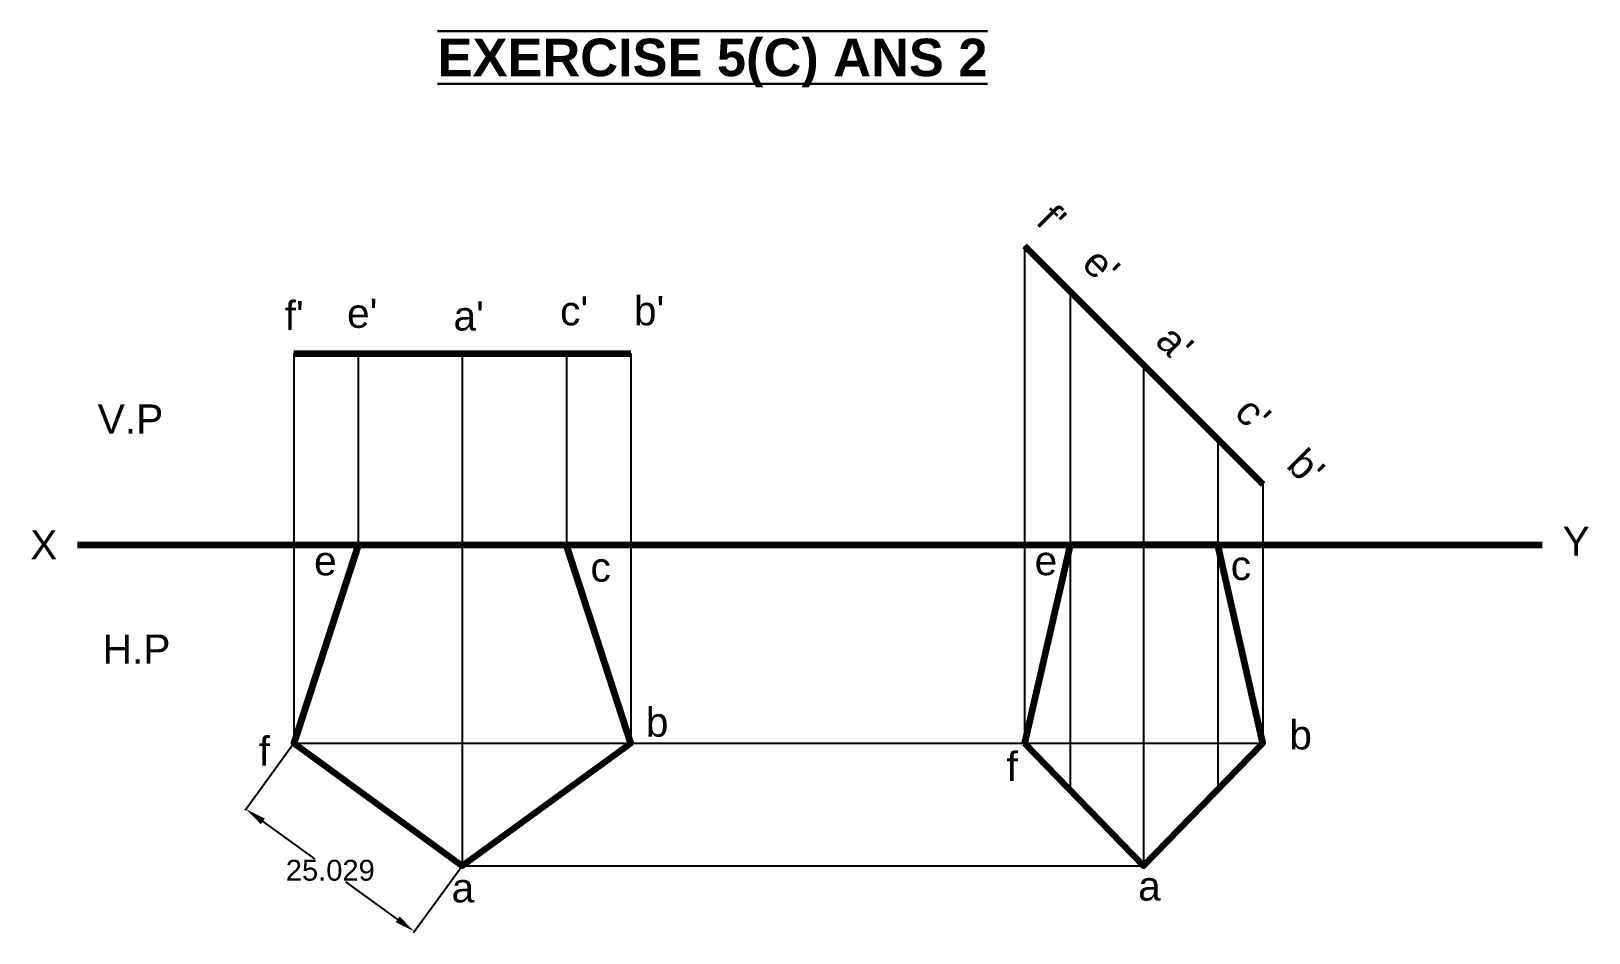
# Model space of a CAD drawing. Header units: millimetres. Extents: x 52 to 239, y 95 to 203.
import ezdxf

# ---------------------------------------------------------------- set-up
doc = ezdxf.new("R2010")
doc.units = ezdxf.units.MM
doc.header["$PDMODE"] = 35
doc.layers.add('thick continuous', color=7, linetype='Continuous', lineweight=30)
doc.styles.get("Standard").update_dxf_attribs({"font": 'arial.ttf'})
doc.dimstyles.get("Standard").update_dxf_attribs({"dimtxt": 2.5, "dimasz": 2.5, "dimexe": 0.18, "dimexo": 0.0625, "dimgap": 0.09, "dimtad": 0, "dimtih": 1, "dimtoh": 1, "dimdec": 1, "dimzin": 0, "dimdsep": 46, "dimtxsty": 'Standard', "dimcen": 0.09, "dimadec": 0, "dimazin": 0, "dimtfac": 1, "dimtdec": 1, "dimtofl": 0, "dimtmove": 0, "dimatfit": 3, "dimfxl": 1, "dimtolj": 1, "dimtzin": 0, "dimarcsym": 0})

# ---------------------------------------------------------------- blocks, each defined once
blk = doc.blocks.new('*D22')
at = {"layer": 'Defpoints', "color": 0, "transparency": 16777216}
for p in [(83.26, 117.43), (103.48, 102.74), (97.74, 94.83)]:
    blk.add_point(p, dxfattribs=at)
at = {"layer": 'thick continuous', "color": 0, "lineweight": -2, "transparency": 16777216}
for p, q in [((83.22, 117.38), (77.41, 109.38)), ((79.54, 108.06), (85.75, 103.55)), ((103.45, 102.69), (97.64, 94.69)), ((95.72, 96.3), (89.51, 100.82))]:
    blk.add_line(p, q, dxfattribs=at)
at = {"layer": 'thick continuous', "color": 0, "transparency": 16777216}
for points in [[(79.78, 108.4), (79.29, 107.72), (77.52, 109.53)], [(95.96, 96.64), (95.47, 95.97), (97.74, 94.83)]]:
    blk.add_solid(points, dxfattribs=at)
at = {"layer": 'thick continuous', "color": 0, "lineweight": -3, "transparency": 16777216, "insert": (87.63, 102.18), "char_height": 2.5, "attachment_point": 5}
blk.add_mtext('\\A1;25.029', dxfattribs=at)

msp = doc.modelspace()

# ---------------------------------------------------------------- linework, layer by layer
at = {"layer": 'thick continuous', "lineweight": 100}
for p, q in [((171, 177.11), (199.6, 148.51)), ((83.26, 164.19), (123.71, 164.19)), ((57.26, 141.26), (233.14, 141.26))]:
    msp.add_line(p, q, dxfattribs=at)
at = {"layer": 'thick continuous', "lineweight": -3}
for p, q in [((171, 177.11), (171, 117.43)), ((176.45, 171.55), (176.45, 111.82)), ((83.26, 164.19), (83.26, 117.43)), ((90.98, 164.19), (90.98, 141.21)), ((103.48, 164.19), (103.48, 102.74)), ((115.98, 164.19), (115.98, 141.21)), ((123.71, 164.19), (123.71, 117.43)), ((185.28, 162.86), (185.28, 102.74)), ((194.21, 154.04), (194.21, 111.9)), ((199.6, 148.51), (199.6, 117.43)), ((83.26, 117.43), (199.6, 117.43)), ((103.48, 102.74), (185.28, 102.74))]:
    msp.add_line(p, q, dxfattribs=at)
at = {"layer": 'thick continuous', "lineweight": 100}
msp.add_lwpolyline([(115.98, 141.21), (90.98, 141.21), (83.26, 117.43), (103.48, 102.74), (123.71, 117.43)], close=True, dxfattribs=at)
msp.add_lwpolyline([(171, 117.43), (185.28, 102.74), (199.6, 117.43), (194.21, 141.26), (176.45, 141.26), (171, 117.43)], dxfattribs=at)

# ---------------------------------------------------------------- texts
at = {"layer": 'thick continuous', "attachment_point": 1}
for s, width, insert, char_height in [('{\\fArial|b1|i0|c0|p34;\\L\\OEXERCISE 5(C) ANS 2}', 170.0926, (100.52, 201.98), 4.5), ("a'", 9.5151, (102.42, 170.46), 3.5), ("c'", 9.5151, (115.22, 171.08), 3.5), ("b'", 9.5151, (124.08, 171.09), 3.5), ('c', 9.5151, (118.87, 140.32), 3.5), ('c', 9.5151, (195.74, 140.52), 3.5), ('b', 9.5151, (125.51, 121.73), 3.5), ('b', 9.5151, (202.77, 120.2), 3.5), ('a', 9.5151, (102.19, 101.84), 3.5), ('a', 9.5151, (184.62, 102.06), 3.5)]:
    msp.add_mtext_dynamic_manual_height_columns(s, width=width, gutter_width=12.5, heights=[0], dxfattribs=dict(at, insert=insert, char_height=char_height))
at = {"layer": 'thick continuous', "char_height": 3.5, "width": 5.457, "attachment_point": 1, "rotation": 315}
for s, insert in [("f'", (174.68, 182.37)), ("e'", (180.16, 177.26))]:
    msp.add_mtext(s, dxfattribs=dict(at, insert=insert))
at = {"layer": 'thick continuous', "char_height": 3.5, "width": 5.457, "attachment_point": 1}
for s, insert in [("f'", (82.15, 170.51)), ("e'", (89.64, 170.78)), ('V.P', (59.7, 158.09)), ('e', (85.68, 141.08)), ('e', (172.19, 141.1)), ('H.P', (60.29, 130.48)), ('f', (79.03, 118.25)), ('f', (168.82, 116.42))]:
    msp.add_mtext(s, dxfattribs=dict(at, insert=insert))
at = {"layer": 'thick continuous', "char_height": 3.5, "attachment_point": 1, "rotation": 315}
for s, insert in [("a'", (188.99, 167.99)), ("c'", (198.48, 159.38)), ("b'", (204.74, 153.12))]:
    msp.add_mtext_dynamic_manual_height_columns(s, width=9.5151, gutter_width=12.5, heights=[0], dxfattribs=dict(at, insert=insert))
at = {"layer": 'thick continuous', "char_height": 3.5, "attachment_point": 1}
for s, insert in [('X', (51.6, 142.99)), ('Y', (235.59, 143.43))]:
    msp.add_mtext(s, dxfattribs=dict(at, insert=insert))

# ---------------------------------------------------------------- dimensions: what is measured, and where the dimension line sits
at = {"layer": 'thick continuous', "lineweight": -3}
dim = msp.add_aligned_dim(p1=(83.26, 117.43), p2=(103.48, 102.74), distance=-9.77, text='<>29', dimstyle='Standard', dxfattribs=at)
dim.commit()
dim.dimension.update_dxf_attribs({"geometry": '*D22', "text_midpoint": (87.63, 102.18)})

doc.saveas('drawing.dxf')
